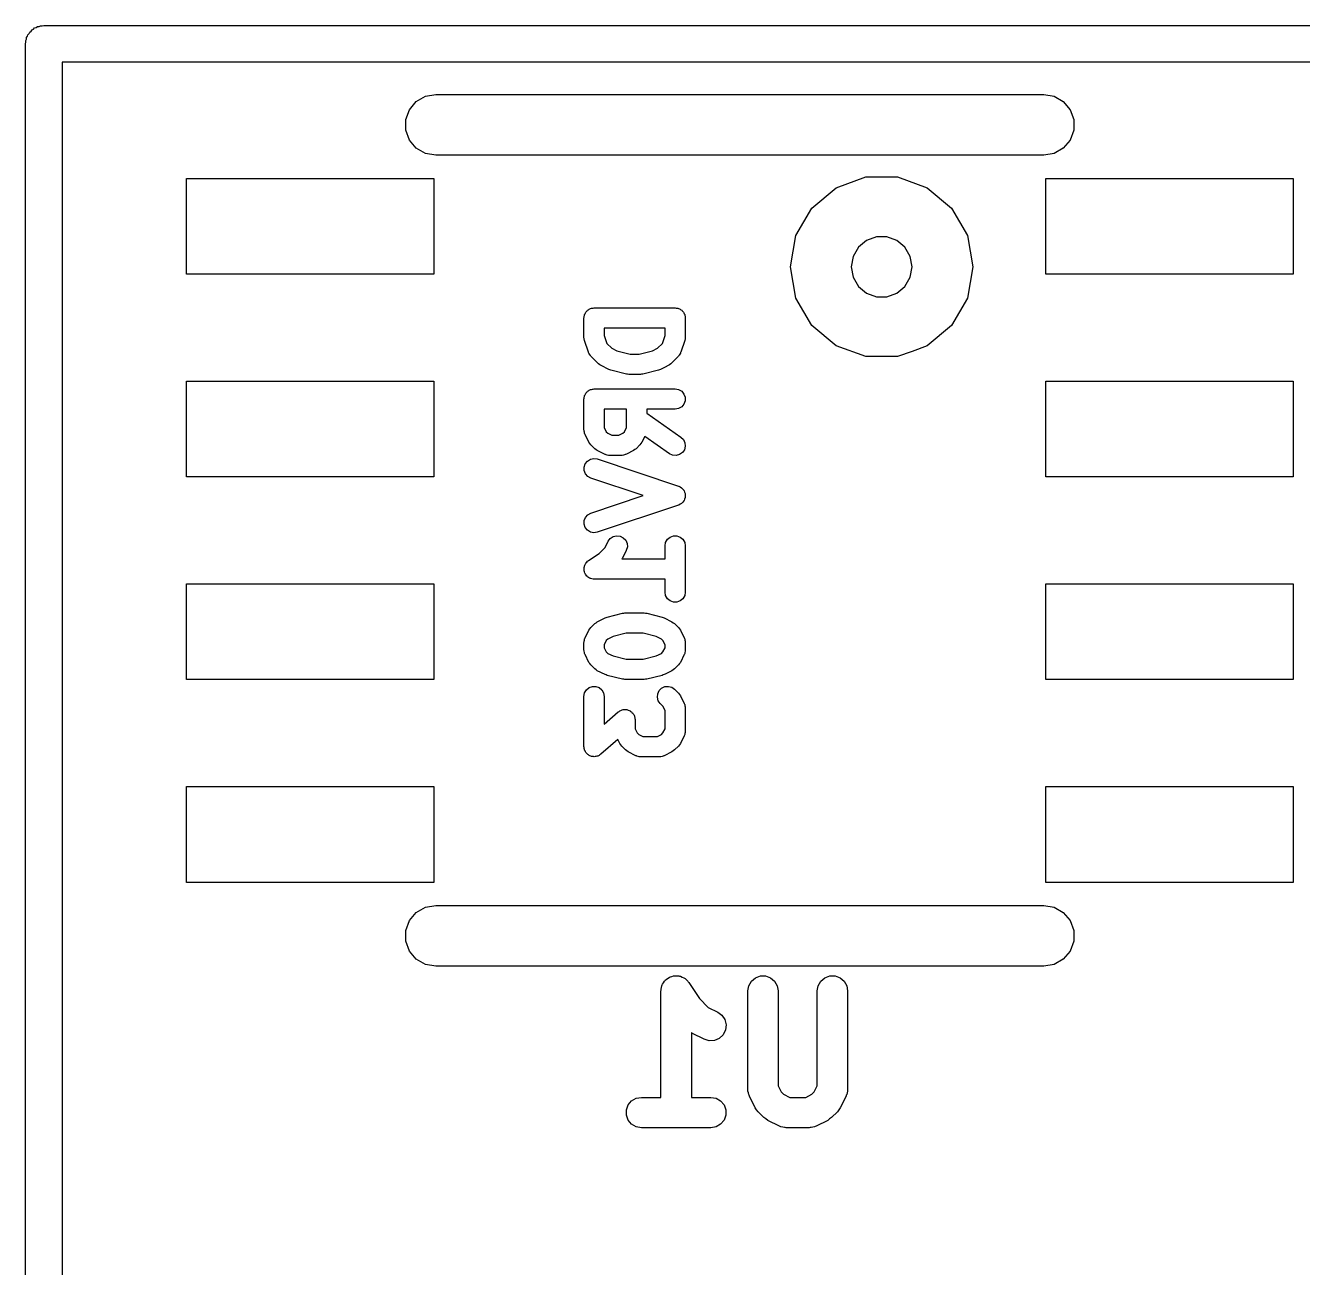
# Model space of a CAD drawing. Extents: x 25.3 to 49.5, y -85 to -25.3.
# Drawn here: x 25.29 to 33.29, y -33.07 to -25.29 of the extents above; entities that cross this region are included whole.
import ezdxf

# ---------------------------------------------------------------- set-up
doc = ezdxf.new("R2010")
doc.units = 0
doc.header["$MEASUREMENT"] = 0
doc.layers.add('BLACK', color=7, linetype='CONTINUOUS')

msp = doc.modelspace()

# ---------------------------------------------------------------- linework, layer by layer
at = {"layer": 'Black'}
for p, q in [((25.3708, -25.2909), (25.3802, -25.2874)), ((25.3802, -25.2874), (25.3902, -25.2874)), ((25.3902, -25.2874), (25.4, -25.2857)), ((25.4, -25.2857), (49.3649, -25.2857)), ((25.2909, -25.3708), (25.2926, -25.3609)), ((25.2926, -25.3609), (25.2976, -25.3522)), ((25.2976, -25.3522), (25.301, -25.3428)), ((25.301, -25.3428), (25.3074, -25.3352)), ((25.3074, -25.3352), (25.3124, -25.3265)), ((25.3124, -25.3265), (25.3201, -25.3201)), ((25.3201, -25.3201), (25.3265, -25.3124)), ((25.3265, -25.3124), (25.3352, -25.3074)), ((25.3352, -25.3074), (25.3428, -25.301)), ((25.3428, -25.301), (25.3522, -25.2976)), ((25.3522, -25.2976), (25.3609, -25.2926)), ((25.3609, -25.2926), (25.3708, -25.2909)), ((25.2857, -25.4), (25.2874, -25.3902)), ((25.2857, -84.836), (25.2857, -25.4)), ((25.2874, -25.3802), (25.2909, -25.3708)), ((25.2874, -25.3902), (25.2874, -25.3802)), ((49.2506, -25.5143), (25.5143, -25.5143)), ((25.5143, -25.5143), (25.5143, -84.7217)), ((27.6925, -25.8127), (27.735, -25.7621)), ((27.735, -25.7621), (27.7923, -25.729)), ((27.7923, -25.729), (27.8575, -25.7175)), ((27.8575, -25.7175), (31.6675, -25.7175)), ((31.6675, -25.7175), (31.7327, -25.729)), ((31.7327, -25.729), (31.79, -25.7621)), ((31.79, -25.7621), (31.8325, -25.8127)), ((27.6699, -25.8749), (27.6925, -25.8127)), ((31.8325, -25.8127), (31.8551, -25.8749)), ((27.6699, -25.9411), (27.6699, -25.8749)), ((31.8551, -25.8749), (31.8551, -25.9411)), ((27.6925, -26.0032), (27.6699, -25.9411)), ((27.735, -26.0539), (27.6925, -26.0032)), ((31.8325, -26.0032), (31.79, -26.0539)), ((31.8551, -25.9411), (31.8325, -26.0032)), ((27.7923, -26.087), (27.735, -26.0539)), ((27.8575, -26.0985), (27.7923, -26.087)), ((31.7327, -26.087), (31.6675, -26.0985)), ((31.79, -26.0539), (31.7327, -26.087)), ((31.6675, -26.0985), (27.8575, -26.0985)), ((26.2954, -26.8427), (26.2954, -26.2433)), ((26.2954, -26.2433), (27.8448, -26.2433)), ((27.8448, -26.2433), (27.8448, -26.8427)), ((30.3657, -26.3021), (30.5523, -26.2342)), ((30.5523, -26.2342), (30.7507, -26.2342)), ((30.7507, -26.2342), (30.9372, -26.3021)), ((31.6802, -26.8427), (31.6802, -26.2433)), ((31.6802, -26.2433), (33.2296, -26.2433)), ((33.2296, -26.2433), (33.2296, -26.8427)), ((30.2137, -26.4296), (30.3657, -26.3021)), ((30.9372, -26.3021), (31.0893, -26.4296)), ((30.1145, -26.6015), (30.2137, -26.4296)), ((31.0893, -26.4296), (31.1885, -26.6015)), ((30.08, -26.797), (30.1145, -26.6015)), ((30.5562, -26.632), (30.5056, -26.6745)), ((30.6184, -26.6094), (30.5562, -26.632)), ((30.6846, -26.6094), (30.6184, -26.6094)), ((30.7467, -26.632), (30.6846, -26.6094)), ((30.7974, -26.6745), (30.7467, -26.632)), ((31.1885, -26.6015), (31.223, -26.797)), ((30.5056, -26.6745), (30.4725, -26.7318)), ((30.8305, -26.7318), (30.7974, -26.6745)), ((30.1145, -26.9925), (30.08, -26.797)), ((30.4725, -26.7318), (30.461, -26.797)), ((30.461, -26.797), (30.4725, -26.8622)), ((30.842, -26.797), (30.8305, -26.7318)), ((30.8305, -26.8622), (30.842, -26.797)), ((31.223, -26.797), (31.1885, -26.9925)), ((27.8448, -26.8427), (26.2954, -26.8427)), ((30.4725, -26.8622), (30.5056, -26.9195)), ((30.7974, -26.9195), (30.8305, -26.8622)), ((33.2296, -26.8427), (31.6802, -26.8427)), ((30.5056, -26.9195), (30.5562, -26.962)), ((30.5562, -26.962), (30.6184, -26.9846)), ((30.6846, -26.9846), (30.7467, -26.962)), ((30.7467, -26.962), (30.7974, -26.9195)), ((30.2137, -27.1644), (30.1145, -26.9925)), ((30.6184, -26.9846), (30.6846, -26.9846)), ((31.1885, -26.9925), (31.0893, -27.1644)), ((28.7858, -27.1175), (28.7868, -27.112)), ((28.7858, -27.2385), (28.7858, -27.1175)), ((28.7868, -27.1065), (28.7887, -27.1013)), ((28.7868, -27.112), (28.7868, -27.1065)), ((28.7887, -27.1013), (28.7896, -27.0958)), ((28.7896, -27.0958), (28.7924, -27.091)), ((28.7924, -27.091), (28.7943, -27.0858)), ((28.7943, -27.0858), (28.7979, -27.0815)), ((28.7979, -27.0815), (28.8007, -27.0767)), ((28.8007, -27.0767), (28.8049, -27.0731)), ((28.8049, -27.0731), (28.8085, -27.0689)), ((28.8085, -27.0689), (28.8133, -27.0661)), ((28.8133, -27.0661), (28.8176, -27.0625)), ((28.8176, -27.0625), (28.8228, -27.0606)), ((28.8228, -27.0606), (28.8276, -27.0579)), ((28.8276, -27.0579), (28.8331, -27.0569)), ((28.8331, -27.0569), (28.8383, -27.055)), ((28.8383, -27.055), (28.8438, -27.055)), ((28.8438, -27.055), (28.8493, -27.054)), ((28.8493, -27.054), (29.3573, -27.054)), ((29.3573, -27.054), (29.3628, -27.055)), ((29.3628, -27.055), (29.3683, -27.055)), ((29.3683, -27.055), (29.3736, -27.0569)), ((29.3736, -27.0569), (29.379, -27.0579)), ((29.379, -27.0579), (29.3838, -27.0606)), ((29.3838, -27.0606), (29.3891, -27.0625)), ((29.3891, -27.0625), (29.3933, -27.0661)), ((29.3933, -27.0661), (29.3981, -27.0689)), ((29.3981, -27.0689), (29.4017, -27.0731)), ((29.4017, -27.0731), (29.406, -27.0767)), ((29.406, -27.0767), (29.4087, -27.0815)), ((29.4087, -27.0815), (29.4123, -27.0858)), ((29.4123, -27.0858), (29.4142, -27.091)), ((29.4142, -27.091), (29.417, -27.0958)), ((29.417, -27.0958), (29.4179, -27.1013)), ((29.4179, -27.1013), (29.4198, -27.1065)), ((29.4198, -27.1065), (29.4198, -27.112)), ((29.4198, -27.112), (29.4208, -27.1175)), ((29.4208, -27.1175), (29.4208, -27.2385)), ((28.9128, -27.181), (28.9128, -27.2282)), ((29.2938, -27.181), (28.9128, -27.181)), ((29.2938, -27.2282), (29.2938, -27.181)), ((30.3657, -27.2919), (30.2137, -27.1644)), ((31.0893, -27.1644), (30.9372, -27.2919)), ((28.7876, -27.2485), (28.7858, -27.2385)), ((28.7891, -27.2586), (28.7876, -27.2485)), ((28.8133, -27.3311), (28.7891, -27.2586)), ((28.9128, -27.2282), (28.929, -27.2767)), ((28.929, -27.2767), (28.9595, -27.3072)), ((29.2471, -27.3072), (29.2776, -27.2767)), ((29.2776, -27.2767), (29.2938, -27.2282)), ((29.4176, -27.2586), (29.3934, -27.3311)), ((29.419, -27.2485), (29.4176, -27.2586)), ((29.4208, -27.2385), (29.419, -27.2485)), ((28.815, -27.3343), (28.8133, -27.3311)), ((28.8159, -27.3379), (28.815, -27.3343)), ((28.8202, -27.344), (28.8159, -27.3379)), ((28.8238, -27.3505), (28.8202, -27.344)), ((28.8265, -27.3529), (28.8238, -27.3505)), ((28.8286, -27.3559), (28.8265, -27.3529)), ((28.877, -27.4043), (28.8286, -27.3559)), ((28.9595, -27.3072), (28.9924, -27.3237)), ((28.9924, -27.3237), (29.0748, -27.3443)), ((29.0748, -27.3443), (29.1318, -27.3443)), ((29.1318, -27.3443), (29.2142, -27.3237)), ((29.2142, -27.3237), (29.2471, -27.3072)), ((29.378, -27.3559), (29.3296, -27.4043)), ((29.3801, -27.3529), (29.378, -27.3559)), ((29.3829, -27.3505), (29.3801, -27.3529)), ((29.3864, -27.344), (29.3829, -27.3505)), ((29.3907, -27.3379), (29.3864, -27.344)), ((29.3916, -27.3343), (29.3907, -27.3379)), ((29.3934, -27.3311), (29.3916, -27.3343)), ((30.5523, -27.3598), (30.3657, -27.2919)), ((30.7507, -27.3598), (30.5523, -27.3598)), ((30.842, -27.3266), (30.7507, -27.3598)), ((30.9372, -27.2919), (30.842, -27.3266)), ((28.8853, -27.4101), (28.877, -27.4043)), ((28.8935, -27.4162), (28.8853, -27.4101)), ((28.9419, -27.4404), (28.8935, -27.4162)), ((28.9485, -27.4424), (28.9419, -27.4404)), ((28.9549, -27.4452), (28.9485, -27.4424)), ((29.0516, -27.4694), (28.9549, -27.4452)), ((29.2518, -27.4452), (29.155, -27.4694)), ((29.2581, -27.4424), (29.2518, -27.4452)), ((29.2648, -27.4404), (29.2581, -27.4424)), ((29.2938, -27.4259), (29.2648, -27.4404)), ((29.3131, -27.4162), (29.2938, -27.4259)), ((29.3213, -27.4102), (29.3131, -27.4162)), ((29.3296, -27.4043), (29.3213, -27.4102)), ((26.2954, -28.1127), (26.2954, -27.5133)), ((26.2954, -27.5133), (27.8448, -27.5133)), ((27.8448, -27.5133), (27.8448, -28.1127)), ((29.0594, -27.47), (29.0516, -27.4694)), ((29.067, -27.4713), (29.0594, -27.47)), ((29.1396, -27.4713), (29.067, -27.4713)), ((29.1472, -27.47), (29.1396, -27.4713)), ((29.155, -27.4694), (29.1472, -27.47)), ((31.6802, -28.1127), (31.6802, -27.5133)), ((31.6802, -27.5133), (33.2296, -27.5133)), ((33.2296, -27.5133), (33.2296, -28.1127)), ((28.7868, -27.6145), (28.7887, -27.6093)), ((28.7887, -27.6093), (28.7896, -27.6038)), ((28.7896, -27.6038), (28.7924, -27.599)), ((28.7924, -27.599), (28.7943, -27.5938)), ((28.7943, -27.5938), (28.7979, -27.5895)), ((28.7979, -27.5895), (28.8007, -27.5847)), ((28.8007, -27.5847), (28.8049, -27.5811)), ((28.8049, -27.5811), (28.8085, -27.5769)), ((28.8085, -27.5769), (28.8133, -27.5741)), ((28.8133, -27.5741), (28.8176, -27.5705)), ((28.8176, -27.5705), (28.8228, -27.5686)), ((28.8228, -27.5686), (28.8276, -27.5659)), ((28.8276, -27.5659), (28.8331, -27.5649)), ((28.8331, -27.5649), (28.8383, -27.563)), ((28.8383, -27.563), (28.8438, -27.563)), ((28.8438, -27.563), (28.8493, -27.562)), ((28.8493, -27.562), (29.3573, -27.562)), ((29.3573, -27.562), (29.379, -27.5659)), ((29.379, -27.5659), (29.3981, -27.5769)), ((29.3981, -27.5769), (29.4123, -27.5938)), ((29.4123, -27.5938), (29.4198, -27.6145)), ((28.7858, -27.6255), (28.7868, -27.62)), ((28.7858, -27.819), (28.7858, -27.6255)), ((28.7868, -27.62), (28.7868, -27.6145)), ((28.9128, -27.689), (28.9128, -27.8041)), ((29.0519, -27.689), (28.9128, -27.689)), ((29.0519, -27.8041), (29.0519, -27.689)), ((29.3573, -27.689), (29.1789, -27.689)), ((29.1789, -27.689), (29.1789, -27.7134)), ((29.379, -27.6852), (29.3573, -27.689)), ((29.3981, -27.6742), (29.379, -27.6852)), ((29.4123, -27.6573), (29.3981, -27.6742)), ((29.4198, -27.6365), (29.4123, -27.6573)), ((29.4198, -27.6145), (29.4198, -27.6365)), ((29.1789, -27.7134), (29.3937, -27.8638)), ((28.7864, -27.8227), (28.7858, -27.819)), ((28.7862, -27.8263), (28.7864, -27.8227)), ((28.7883, -27.8334), (28.7862, -27.8263)), ((28.7896, -27.8408), (28.7883, -27.8334)), ((28.7915, -27.8439), (28.7896, -27.8408)), ((28.7925, -27.8474), (28.7915, -27.8439)), ((28.8167, -27.8958), (28.7925, -27.8474)), ((28.9128, -27.8041), (28.9257, -27.8298)), ((28.9257, -27.8298), (28.9353, -27.8394)), ((28.9353, -27.8394), (28.9611, -27.8523)), ((29.0037, -27.8523), (29.0294, -27.8394)), ((29.0294, -27.8394), (29.039, -27.8298)), ((29.039, -27.8298), (29.0519, -27.8041)), ((28.8228, -27.904), (28.8167, -27.8958)), ((28.8286, -27.9123), (28.8228, -27.904)), ((28.8528, -27.9365), (28.8286, -27.9123)), ((28.9611, -27.8523), (29.0037, -27.8523)), ((29.1361, -27.9123), (29.1119, -27.9365)), ((29.1419, -27.904), (29.1361, -27.9123)), ((29.148, -27.8958), (29.1419, -27.904)), ((29.1662, -27.8595), (29.148, -27.8958)), ((29.3209, -27.9678), (29.1662, -27.8595)), ((29.3937, -27.8638), (29.4093, -27.8794)), ((29.4093, -27.8794), (29.4186, -27.8994)), ((29.4206, -27.9213), (29.4149, -27.9426)), ((29.4186, -27.8994), (29.4206, -27.9213)), ((28.8072, -28.0134), (28.826, -28.0019)), ((28.826, -28.0019), (28.8476, -27.9975)), ((28.8476, -27.9975), (28.8694, -28.0007)), ((28.8611, -27.9424), (28.8528, -27.9365)), ((28.8693, -27.9484), (28.8611, -27.9424)), ((28.9177, -27.9726), (28.8693, -27.9484)), ((28.8694, -28.0007), (29.3774, -28.17)), ((28.9212, -27.9736), (28.9177, -27.9726)), ((28.9244, -27.9755), (28.9212, -27.9736)), ((28.9317, -27.9768), (28.9244, -27.9755)), ((28.9388, -27.9789), (28.9317, -27.9768)), ((28.9425, -27.9787), (28.9388, -27.9789)), ((28.9461, -27.9793), (28.9425, -27.9787)), ((29.0186, -27.9793), (28.9461, -27.9793)), ((29.0222, -27.9787), (29.0186, -27.9793)), ((29.0259, -27.9789), (29.0222, -27.9787)), ((29.033, -27.9768), (29.0259, -27.9789)), ((29.0404, -27.9755), (29.033, -27.9768)), ((29.0435, -27.9736), (29.0404, -27.9755)), ((29.047, -27.9726), (29.0435, -27.9736)), ((29.0519, -27.9702), (29.047, -27.9726)), ((29.0954, -27.9484), (29.0519, -27.9702)), ((29.1036, -27.9423), (29.0954, -27.9484)), ((29.1119, -27.9365), (29.1036, -27.9423)), ((29.3409, -27.9771), (29.3209, -27.9678)), ((29.3629, -27.9791), (29.3409, -27.9771)), ((29.3842, -27.9734), (29.3629, -27.9791)), ((29.4022, -27.9607), (29.3842, -27.9734)), ((29.4149, -27.9426), (29.4022, -27.9607)), ((28.7865, -28.0516), (28.7935, -28.0307)), ((28.7871, -28.0737), (28.7865, -28.0516)), ((28.7952, -28.0942), (28.7871, -28.0737)), ((28.7935, -28.0307), (28.8072, -28.0134)), ((27.8448, -28.1127), (26.2954, -28.1127)), ((28.8098, -28.1107), (28.7952, -28.0942)), ((28.8292, -28.1212), (28.8098, -28.1107)), ((29.1565, -28.2303), (28.8292, -28.1212)), ((29.3774, -28.17), (29.3789, -28.1709)), ((29.3789, -28.1709), (29.3806, -28.1712)), ((33.2296, -28.1127), (31.6802, -28.1127)), ((28.8292, -28.3394), (29.1565, -28.2303)), ((29.3806, -28.1712), (29.3886, -28.1761)), ((29.3886, -28.1761), (29.3968, -28.1805)), ((29.3968, -28.1805), (29.3979, -28.1819)), ((29.3979, -28.1819), (29.3994, -28.1828)), ((29.3994, -28.1828), (29.4052, -28.1901)), ((29.4052, -28.1901), (29.4114, -28.197)), ((29.4114, -28.197), (29.4121, -28.1987)), ((29.4121, -28.1987), (29.4131, -28.2)), ((29.4131, -28.2), (29.4161, -28.2089)), ((29.4161, -28.2089), (29.4195, -28.2176)), ((29.4195, -28.243), (29.4161, -28.2517)), ((29.4195, -28.2176), (29.4196, -28.2193)), ((29.4196, -28.2413), (29.4195, -28.243)), ((29.4196, -28.2193), (29.4201, -28.221)), ((29.4201, -28.2396), (29.4196, -28.2413)), ((29.4201, -28.221), (29.4199, -28.2303)), ((29.4199, -28.2303), (29.4201, -28.2396)), ((29.3774, -28.2905), (28.8694, -28.4599)), ((29.3789, -28.2897), (29.3774, -28.2905)), ((29.3806, -28.2893), (29.3789, -28.2897)), ((29.3886, -28.2845), (29.3806, -28.2893)), ((29.3968, -28.28), (29.3886, -28.2845)), ((29.3979, -28.2787), (29.3968, -28.28)), ((29.3994, -28.2778), (29.3979, -28.2787)), ((29.4052, -28.2705), (29.3994, -28.2778)), ((29.4114, -28.2635), (29.4052, -28.2705)), ((29.4121, -28.2619), (29.4114, -28.2635)), ((29.4131, -28.2605), (29.4121, -28.2619)), ((29.4161, -28.2517), (29.4131, -28.2605)), ((28.7865, -28.4089), (28.7871, -28.3869)), ((28.7935, -28.4299), (28.7865, -28.4089)), ((28.7871, -28.3869), (28.7952, -28.3664)), ((28.7952, -28.3664), (28.8098, -28.3499)), ((28.8098, -28.3499), (28.8292, -28.3394)), ((28.8072, -28.4471), (28.7935, -28.4299)), ((28.826, -28.4587), (28.8072, -28.4471)), ((28.8476, -28.4631), (28.826, -28.4587)), ((28.8694, -28.4599), (28.8476, -28.4631)), ((28.9508, -28.4987), (28.9692, -28.4865)), ((28.9692, -28.4865), (28.9906, -28.4814)), ((28.9906, -28.4814), (29.0126, -28.4839)), ((29.0126, -28.4839), (29.0323, -28.4938)), ((29.3087, -28.5039), (29.3256, -28.4898)), ((29.3256, -28.4898), (29.3463, -28.4822)), ((29.3463, -28.4822), (29.3683, -28.4822)), ((29.3683, -28.4822), (29.3891, -28.4898)), ((29.3891, -28.4898), (29.406, -28.5039)), ((28.8814, -28.5922), (28.9181, -28.5555)), ((28.9181, -28.5555), (28.9377, -28.5164)), ((28.9377, -28.5164), (28.9508, -28.4987)), ((29.0323, -28.4938), (29.0474, -28.5098)), ((29.0474, -28.5098), (29.0562, -28.53)), ((29.0575, -28.552), (29.0512, -28.5732)), ((29.0562, -28.53), (29.0575, -28.552)), ((29.2938, -28.5448), (29.2976, -28.523)), ((29.2938, -28.6264), (29.2938, -28.5448)), ((29.2976, -28.523), (29.3087, -28.5039)), ((29.406, -28.5039), (29.417, -28.523)), ((29.417, -28.523), (29.4208, -28.5448)), ((29.4208, -28.5448), (29.4208, -28.835)), ((28.7981, -28.6523), (28.8036, -28.6471)), ((28.8036, -28.6471), (28.8085, -28.6413)), ((28.8085, -28.6413), (28.8115, -28.6395)), ((28.8115, -28.6395), (28.8141, -28.6371)), ((28.8141, -28.6371), (28.8814, -28.5922)), ((29.0271, -28.6215), (29.0235, -28.6264)), ((29.0235, -28.6264), (29.2938, -28.6264)), ((29.0512, -28.5732), (29.0271, -28.6215)), ((28.7859, -28.694), (28.7868, -28.6864)), ((28.7868, -28.6974), (28.7859, -28.694)), ((28.7868, -28.6789), (28.788, -28.6756)), ((28.7868, -28.6864), (28.7868, -28.6789)), ((28.7868, -28.7009), (28.7868, -28.6974)), ((28.7894, -28.7081), (28.7868, -28.7009)), ((28.788, -28.6756), (28.7884, -28.6721)), ((28.7884, -28.6721), (28.7917, -28.6653)), ((28.7912, -28.7154), (28.7894, -28.7081)), ((28.7931, -28.7183), (28.7912, -28.7154)), ((28.7917, -28.6653), (28.7943, -28.6582)), ((28.7943, -28.7217), (28.7931, -28.7183)), ((28.7943, -28.6582), (28.7966, -28.6555)), ((28.7992, -28.7275), (28.7943, -28.7217)), ((28.7966, -28.6555), (28.7981, -28.6523)), ((28.8034, -28.7338), (28.7992, -28.7275)), ((26.2954, -29.3827), (26.2954, -28.7833)), ((26.2954, -28.7833), (27.8448, -28.7833)), ((27.8448, -28.7833), (27.8448, -29.3827)), ((28.8062, -28.7358), (28.8034, -28.7338)), ((28.8085, -28.7385), (28.8062, -28.7358)), ((28.8151, -28.7423), (28.8085, -28.7385)), ((28.8212, -28.7468), (28.8151, -28.7423)), ((28.8245, -28.7478), (28.8212, -28.7468)), ((28.8276, -28.7496), (28.8245, -28.7478)), ((28.8351, -28.7509), (28.8276, -28.7496)), ((28.8423, -28.753), (28.8351, -28.7509)), ((28.8458, -28.7528), (28.8423, -28.753)), ((28.8493, -28.7534), (28.8458, -28.7528)), ((29.2938, -28.7534), (28.8493, -28.7534)), ((29.2938, -28.835), (29.2938, -28.7534)), ((31.6802, -29.3827), (31.6802, -28.7833)), ((31.6802, -28.7833), (33.2296, -28.7833)), ((33.2296, -28.7833), (33.2296, -29.3827)), ((29.2976, -28.8568), (29.2938, -28.835)), ((29.3087, -28.8759), (29.2976, -28.8568)), ((29.3256, -28.89), (29.3087, -28.8759)), ((29.3463, -28.8976), (29.3256, -28.89)), ((29.3891, -28.89), (29.3683, -28.8976)), ((29.406, -28.8759), (29.3891, -28.89)), ((29.417, -28.8568), (29.406, -28.8759)), ((29.4208, -28.835), (29.417, -28.8568)), ((28.9307, -28.9912), (29.0274, -28.967)), ((29.0274, -28.967), (29.0352, -28.9664)), ((29.0352, -28.9664), (29.0428, -28.9651)), ((29.0428, -28.9651), (29.1638, -28.9651)), ((29.1638, -28.9651), (29.1714, -28.9664)), ((29.1714, -28.9664), (29.1792, -28.967)), ((29.1792, -28.967), (29.2759, -28.9912)), ((29.3683, -28.8976), (29.3463, -28.8976)), ((28.8286, -29.0562), (28.8528, -29.0321)), ((28.8528, -29.0321), (28.8611, -29.0262)), ((28.8611, -29.0262), (28.8693, -29.0202)), ((28.8693, -29.0202), (28.9177, -28.996)), ((28.9177, -28.996), (28.9243, -28.994)), ((28.9243, -28.994), (28.9307, -28.9912)), ((29.2759, -28.9912), (29.2823, -28.994)), ((29.2823, -28.994), (29.2889, -28.996)), ((29.2889, -28.996), (29.3373, -29.0202)), ((29.3373, -29.0202), (29.3455, -29.0262)), ((29.3455, -29.0262), (29.3538, -29.0321)), ((29.3538, -29.0321), (29.378, -29.0562)), ((28.7883, -29.1351), (28.7896, -29.1278)), ((28.7896, -29.1278), (28.7915, -29.1246)), ((28.7915, -29.1246), (28.7925, -29.1211)), ((28.7925, -29.1211), (28.8167, -29.0727)), ((28.8167, -29.0727), (28.8228, -29.0646)), ((28.8228, -29.0646), (28.8286, -29.0562)), ((28.9353, -29.1291), (28.9257, -29.1388)), ((28.9682, -29.1127), (28.9353, -29.1291)), ((29.0506, -29.0921), (28.9682, -29.1127)), ((29.156, -29.0921), (29.0506, -29.0921)), ((29.2384, -29.1127), (29.156, -29.0921)), ((29.2713, -29.1291), (29.2384, -29.1127)), ((29.2809, -29.1388), (29.2713, -29.1291)), ((29.378, -29.0562), (29.3838, -29.0646)), ((29.3838, -29.0646), (29.3899, -29.0727)), ((29.3899, -29.0727), (29.4141, -29.1211)), ((29.4141, -29.1211), (29.4151, -29.1246)), ((29.4151, -29.1246), (29.417, -29.1278)), ((29.417, -29.1278), (29.4183, -29.1351)), ((28.7858, -29.1495), (28.7864, -29.1459)), ((28.7858, -29.1979), (28.7858, -29.1495)), ((28.7864, -29.2015), (28.7858, -29.1979)), ((28.7862, -29.1423), (28.7883, -29.1351)), ((28.7864, -29.1459), (28.7862, -29.1423)), ((28.7862, -29.2052), (28.7864, -29.2015)), ((28.7883, -29.2123), (28.7862, -29.2052)), ((28.9257, -29.1388), (28.9128, -29.1645)), ((28.9128, -29.1645), (28.9128, -29.1829)), ((28.9128, -29.1829), (28.9257, -29.2087)), ((28.9257, -29.2087), (28.9353, -29.2183)), ((29.2713, -29.2183), (29.2809, -29.2087)), ((29.2938, -29.1645), (29.2809, -29.1388)), ((29.2809, -29.2087), (29.2938, -29.1829)), ((29.2938, -29.1829), (29.2938, -29.1645)), ((29.4183, -29.1351), (29.4204, -29.1423)), ((29.4204, -29.2052), (29.4183, -29.2123)), ((29.4204, -29.1423), (29.4202, -29.1459)), ((29.4202, -29.1459), (29.4208, -29.1495)), ((29.4208, -29.1979), (29.4202, -29.2015)), ((29.4202, -29.2015), (29.4204, -29.2052)), ((29.4208, -29.1495), (29.4208, -29.1979)), ((28.7896, -29.2196), (28.7883, -29.2123)), ((28.7915, -29.2228), (28.7896, -29.2196)), ((28.7925, -29.2263), (28.7915, -29.2228)), ((28.8167, -29.2747), (28.7925, -29.2263)), ((28.8228, -29.2829), (28.8167, -29.2747)), ((28.8286, -29.2912), (28.8228, -29.2829)), ((28.8528, -29.3154), (28.8286, -29.2912)), ((28.9353, -29.2183), (28.9682, -29.2348)), ((28.9682, -29.2348), (29.0506, -29.2554)), ((29.0506, -29.2554), (29.156, -29.2554)), ((29.156, -29.2554), (29.2384, -29.2348)), ((29.2384, -29.2348), (29.2713, -29.2183)), ((29.378, -29.2912), (29.3538, -29.3154)), ((29.3839, -29.2829), (29.378, -29.2912)), ((29.3899, -29.2747), (29.3839, -29.2829)), ((29.4141, -29.2263), (29.3899, -29.2747)), ((29.4151, -29.2228), (29.4141, -29.2263)), ((29.417, -29.2196), (29.4151, -29.2228)), ((29.4183, -29.2123), (29.417, -29.2196)), ((28.8611, -29.3212), (28.8528, -29.3154)), ((28.8693, -29.3273), (28.8611, -29.3212)), ((28.9177, -29.3515), (28.8693, -29.3273)), ((28.9243, -29.3534), (28.9177, -29.3515)), ((28.9307, -29.3563), (28.9243, -29.3534)), ((29.0274, -29.3805), (28.9307, -29.3563)), ((29.2759, -29.3563), (29.1792, -29.3805)), ((29.2823, -29.3534), (29.2759, -29.3563)), ((29.2889, -29.3515), (29.2823, -29.3534)), ((29.2938, -29.349), (29.2889, -29.3515)), ((29.3373, -29.3273), (29.2938, -29.349)), ((29.3455, -29.3212), (29.3373, -29.3273)), ((29.3538, -29.3154), (29.3455, -29.3212)), ((27.8448, -29.3827), (26.2954, -29.3827)), ((28.7896, -29.4665), (28.8007, -29.4474)), ((28.8007, -29.4474), (28.8176, -29.4332)), ((28.8176, -29.4332), (28.8383, -29.4257)), ((28.8383, -29.4257), (28.8603, -29.4257)), ((28.8603, -29.4257), (28.8811, -29.4332)), ((28.8811, -29.4332), (28.898, -29.4474)), ((28.898, -29.4474), (28.909, -29.4665)), ((29.0352, -29.381), (29.0274, -29.3805)), ((29.0428, -29.3824), (29.0352, -29.381)), ((29.1638, -29.3824), (29.0428, -29.3824)), ((29.1714, -29.381), (29.1638, -29.3824)), ((29.1792, -29.3805), (29.1714, -29.381)), ((29.2569, -29.4518), (29.2725, -29.4362)), ((29.2725, -29.4362), (29.2925, -29.4269)), ((29.2925, -29.4269), (29.3145, -29.4249)), ((29.3145, -29.4249), (29.3358, -29.4306)), ((29.3358, -29.4306), (29.3538, -29.4433)), ((29.3538, -29.4433), (29.378, -29.4675)), ((33.2296, -29.3827), (31.6802, -29.3827)), ((28.7858, -29.4882), (28.7896, -29.4665)), ((28.7858, -29.8027), (28.7858, -29.4882)), ((28.909, -29.4665), (28.9128, -29.4882)), ((28.9128, -29.4882), (28.9128, -29.6627)), ((29.2457, -29.4937), (29.2476, -29.4718)), ((29.2514, -29.515), (29.2457, -29.4937)), ((29.2476, -29.4718), (29.2569, -29.4518)), ((29.264, -29.5331), (29.2514, -29.515)), ((29.378, -29.4675), (29.3839, -29.4758)), ((29.3839, -29.4758), (29.3899, -29.484)), ((29.3899, -29.484), (29.4141, -29.5324)), ((28.9128, -29.6627), (29.001, -29.5855)), ((29.001, -29.5855), (29.0063, -29.5823)), ((29.0063, -29.5823), (29.0111, -29.5783)), ((29.0111, -29.5783), (29.0157, -29.5767)), ((29.0157, -29.5767), (29.0199, -29.5741)), ((29.0199, -29.5741), (29.026, -29.5729)), ((29.026, -29.5729), (29.0318, -29.5708)), ((29.0318, -29.5708), (29.0367, -29.5708)), ((29.0367, -29.5708), (29.0415, -29.5698)), ((29.0415, -29.5698), (29.0477, -29.5708)), ((29.0477, -29.5708), (29.0539, -29.5708)), ((29.0539, -29.5708), (29.0585, -29.5725)), ((29.0585, -29.5725), (29.0633, -29.5732)), ((29.0633, -29.5732), (29.0687, -29.5762)), ((29.0687, -29.5762), (29.0746, -29.5783)), ((29.0746, -29.5783), (29.0783, -29.5815)), ((29.0783, -29.5815), (29.0826, -29.5839)), ((29.0826, -29.5839), (29.0867, -29.5885)), ((29.0867, -29.5885), (29.0915, -29.5925)), ((29.0915, -29.5925), (29.0939, -29.5968)), ((29.0939, -29.5968), (29.0972, -29.6005)), ((29.0972, -29.6005), (29.0994, -29.6062)), ((29.0994, -29.6062), (29.1025, -29.6116)), ((29.1025, -29.6116), (29.1034, -29.6164)), ((29.2809, -29.55), (29.264, -29.5331)), ((29.2938, -29.5758), (29.2809, -29.55)), ((29.2938, -29.6909), (29.2938, -29.5758)), ((29.4141, -29.5324), (29.4151, -29.5359)), ((29.4151, -29.5359), (29.417, -29.539)), ((29.417, -29.539), (29.4183, -29.5464)), ((29.4183, -29.5464), (29.4204, -29.5535)), ((29.4204, -29.5535), (29.4202, -29.5572)), ((29.4202, -29.5572), (29.4208, -29.5608)), ((29.4208, -29.5608), (29.4208, -29.7059)), ((29.1034, -29.6164), (29.1051, -29.621)), ((29.1051, -29.621), (29.1053, -29.6272)), ((29.1053, -29.6272), (29.1063, -29.6333)), ((29.1063, -29.6333), (29.1063, -29.6909)), ((29.1063, -29.6909), (29.1192, -29.7167)), ((29.2809, -29.7167), (29.2938, -29.6909)), ((28.9976, -29.7573), (28.8911, -29.8505)), ((29.0102, -29.7827), (28.9976, -29.7573)), ((29.1192, -29.7167), (29.1288, -29.7263)), ((29.1288, -29.7263), (29.1546, -29.7392)), ((29.1546, -29.7392), (29.2456, -29.7392)), ((29.2456, -29.7392), (29.2713, -29.7263)), ((29.2713, -29.7263), (29.2809, -29.7167)), ((29.4141, -29.7343), (29.3899, -29.7827)), ((29.4151, -29.7308), (29.4141, -29.7343)), ((29.417, -29.7276), (29.4151, -29.7308)), ((29.4183, -29.7203), (29.417, -29.7276)), ((29.4204, -29.7132), (29.4183, -29.7203)), ((29.4208, -29.7059), (29.4202, -29.7095)), ((29.4202, -29.7095), (29.4204, -29.7132)), ((28.7869, -29.8088), (28.7858, -29.8027)), ((28.787, -29.815), (28.7869, -29.8088)), ((28.7888, -29.8196), (28.787, -29.815)), ((28.7896, -29.8244), (28.7888, -29.8196)), ((28.7927, -29.8298), (28.7896, -29.8244)), ((28.795, -29.8355), (28.7927, -29.8298)), ((28.7982, -29.8392), (28.795, -29.8355)), ((28.8007, -29.8435), (28.7982, -29.8392)), ((28.8054, -29.8475), (28.8007, -29.8435)), ((28.8095, -29.8521), (28.8054, -29.8475)), ((28.8911, -29.8505), (28.8858, -29.8537)), ((29.0163, -29.7909), (29.0102, -29.7827)), ((29.0221, -29.7992), (29.0163, -29.7909)), ((29.0463, -29.8234), (29.0221, -29.7992)), ((29.0546, -29.8292), (29.0463, -29.8234)), ((29.0628, -29.8353), (29.0546, -29.8292)), ((29.1112, -29.8595), (29.0628, -29.8353)), ((29.3373, -29.8353), (29.2889, -29.8595)), ((29.3455, -29.8292), (29.3373, -29.8353)), ((29.3538, -29.8234), (29.3455, -29.8292)), ((29.378, -29.7992), (29.3538, -29.8234)), ((29.3838, -29.7909), (29.378, -29.7992)), ((29.3899, -29.7827), (29.3838, -29.7909)), ((28.8138, -29.8545), (28.8095, -29.8521)), ((28.8176, -29.8577), (28.8138, -29.8545)), ((28.8234, -29.8598), (28.8176, -29.8577)), ((28.8288, -29.8628), (28.8234, -29.8598)), ((28.8337, -29.8635), (28.8288, -29.8628)), ((28.8383, -29.8652), (28.8337, -29.8635)), ((28.8445, -29.8652), (28.8383, -29.8652)), ((28.8506, -29.8662), (28.8445, -29.8652)), ((28.8554, -29.8652), (28.8506, -29.8662)), ((28.8603, -29.8652), (28.8554, -29.8652)), ((28.8662, -29.8631), (28.8603, -29.8652)), ((28.8723, -29.8619), (28.8662, -29.8631)), ((28.8765, -29.8593), (28.8723, -29.8619)), ((28.8811, -29.8577), (28.8765, -29.8593)), ((28.8858, -29.8537), (28.8811, -29.8577)), ((29.1147, -29.8605), (29.1112, -29.8595)), ((29.1179, -29.8623), (29.1147, -29.8605)), ((29.1252, -29.8636), (29.1179, -29.8623)), ((29.1323, -29.8658), (29.1252, -29.8636)), ((29.136, -29.8655), (29.1323, -29.8658)), ((29.1396, -29.8662), (29.136, -29.8655)), ((29.2605, -29.8662), (29.1396, -29.8662)), ((29.2642, -29.8655), (29.2605, -29.8662)), ((29.2678, -29.8658), (29.2642, -29.8655)), ((29.2749, -29.8636), (29.2678, -29.8658)), ((29.2823, -29.8623), (29.2749, -29.8636)), ((29.2854, -29.8605), (29.2823, -29.8623)), ((29.2889, -29.8595), (29.2854, -29.8605)), ((26.2954, -30.6527), (26.2954, -30.0533)), ((26.2954, -30.0533), (27.8448, -30.0533)), ((27.8448, -30.0533), (27.8448, -30.6527)), ((31.6802, -30.6527), (31.6802, -30.0533)), ((31.6802, -30.0533), (33.2296, -30.0533)), ((33.2296, -30.0533), (33.2296, -30.6527)), ((27.8448, -30.6527), (26.2954, -30.6527)), ((33.2296, -30.6527), (31.6802, -30.6527)), ((27.735, -30.8421), (27.7923, -30.809)), ((27.7923, -30.809), (27.8575, -30.7975)), ((27.8575, -30.7975), (31.6675, -30.7975)), ((31.6675, -30.7975), (31.7327, -30.809)), ((31.7327, -30.809), (31.79, -30.8421)), ((27.6925, -30.8927), (27.735, -30.8421)), ((31.79, -30.8421), (31.8325, -30.8927)), ((27.6699, -30.9549), (27.6925, -30.8927)), ((27.6699, -31.0211), (27.6699, -30.9549)), ((31.8325, -30.8927), (31.8551, -30.9549)), ((31.8551, -30.9549), (31.8551, -31.0211)), ((27.6925, -31.0832), (27.6699, -31.0211)), ((31.8551, -31.0211), (31.8325, -31.0832)), ((27.735, -31.1339), (27.6925, -31.0832)), ((31.8325, -31.0832), (31.79, -31.1339)), ((27.7923, -31.167), (27.735, -31.1339)), ((27.8575, -31.1785), (27.7923, -31.167)), ((31.6675, -31.1785), (27.8575, -31.1785)), ((31.7327, -31.167), (31.6675, -31.1785)), ((31.79, -31.1339), (31.7327, -31.167)), ((29.2765, -31.2956), (29.278, -31.2905)), ((29.278, -31.2905), (29.2847, -31.2813)), ((29.2847, -31.2813), (29.2904, -31.2715)), ((29.2904, -31.2715), (29.2944, -31.2681)), ((29.2944, -31.2681), (29.2976, -31.2638)), ((29.2976, -31.2638), (29.307, -31.2575)), ((29.307, -31.2575), (29.3157, -31.2502)), ((29.3157, -31.2502), (29.3207, -31.2484)), ((29.3207, -31.2484), (29.3251, -31.2455)), ((29.3251, -31.2455), (29.3361, -31.2428)), ((29.3361, -31.2428), (29.3468, -31.2389)), ((29.3468, -31.2389), (29.3521, -31.2389)), ((29.3521, -31.2389), (29.3572, -31.2377)), ((29.3572, -31.2377), (29.3685, -31.2389)), ((29.3685, -31.2389), (29.3799, -31.2389)), ((29.3799, -31.2389), (29.3849, -31.2407)), ((29.3849, -31.2407), (29.3901, -31.2413)), ((29.3901, -31.2413), (29.4003, -31.2463)), ((29.4003, -31.2463), (29.411, -31.2502)), ((29.411, -31.2502), (29.415, -31.2536)), ((29.415, -31.2536), (29.4198, -31.256)), ((29.4198, -31.256), (29.4276, -31.2642)), ((29.4276, -31.2642), (29.4363, -31.2715)), ((29.4363, -31.2715), (29.439, -31.2761)), ((29.439, -31.2761), (29.4426, -31.2799)), ((29.4426, -31.2799), (29.5099, -31.3809)), ((29.8181, -31.3001), (29.8347, -31.2715)), ((29.8347, -31.2715), (29.86, -31.2502)), ((29.86, -31.2502), (29.8911, -31.2389)), ((29.8911, -31.2389), (29.9242, -31.2389)), ((29.9242, -31.2389), (29.9553, -31.2502)), ((29.9553, -31.2502), (29.9806, -31.2715)), ((29.9806, -31.2715), (29.9971, -31.3001)), ((30.2536, -31.3001), (30.2701, -31.2715)), ((30.2701, -31.2715), (30.2954, -31.2502)), ((30.2954, -31.2502), (30.3265, -31.2389)), ((30.3265, -31.2389), (30.3596, -31.2389)), ((30.3596, -31.2389), (30.3907, -31.2502)), ((30.3907, -31.2502), (30.416, -31.2715)), ((30.416, -31.2715), (30.4326, -31.3001)), ((29.2681, -31.3327), (29.269, -31.3275)), ((29.2681, -31.9995), (29.2681, -31.3327)), ((29.2687, -31.3222), (29.2719, -31.3113)), ((29.269, -31.3275), (29.2687, -31.3222)), ((29.2719, -31.3113), (29.2739, -31.3001)), ((29.2739, -31.3001), (29.2765, -31.2956)), ((29.8124, -31.3327), (29.8181, -31.3001)), ((29.8124, -31.9496), (29.8124, -31.3327)), ((29.9971, -31.3001), (30.0029, -31.3327)), ((30.0029, -31.3327), (30.0029, -31.9271)), ((30.2478, -31.3327), (30.2536, -31.3001)), ((30.2478, -31.9271), (30.2478, -31.3327)), ((30.4326, -31.3001), (30.4383, -31.3327)), ((30.4383, -31.3327), (30.4383, -31.9496)), ((29.5099, -31.3809), (29.5649, -31.4359)), ((29.5649, -31.4359), (29.6237, -31.4652)), ((29.6237, -31.4652), (29.6502, -31.4849)), ((29.6502, -31.4849), (29.6685, -31.5125)), ((29.6685, -31.5125), (29.6761, -31.5447)), ((29.4659, -31.5993), (29.4586, -31.5939)), ((29.4586, -31.5939), (29.4586, -31.9995)), ((29.5385, -31.6356), (29.4659, -31.5993)), ((29.6576, -31.6072), (29.6336, -31.6299)), ((29.6724, -31.5776), (29.6576, -31.6072)), ((29.6761, -31.5447), (29.6724, -31.5776)), ((29.5702, -31.6451), (29.5385, -31.6356)), ((29.6032, -31.6431), (29.5702, -31.6451)), ((29.6336, -31.6299), (29.6032, -31.6431)), ((30.0029, -31.9271), (30.0222, -31.9657)), ((30.2285, -31.9657), (30.2478, -31.9271)), ((29.0844, -32.0217), (29.1131, -32.0052)), ((29.1131, -32.0052), (29.1456, -31.9995)), ((29.1456, -31.9995), (29.2681, -31.9995)), ((29.4586, -31.9995), (29.5811, -31.9995)), ((29.5811, -31.9995), (29.6136, -32.0052)), ((29.6136, -32.0052), (29.6423, -32.0217)), ((29.8133, -31.955), (29.8124, -31.9496)), ((29.813, -31.9605), (29.8133, -31.955)), ((29.8162, -31.9712), (29.813, -31.9605)), ((29.8181, -31.9821), (29.8162, -31.9712)), ((29.8209, -31.9869), (29.8181, -31.9821)), ((29.8224, -31.9922), (29.8209, -31.9869)), ((29.8587, -32.0647), (29.8224, -31.9922)), ((30.0222, -31.9657), (30.0366, -31.9801)), ((30.0366, -31.9801), (30.0753, -31.9995)), ((30.0753, -31.9995), (30.1754, -31.9995)), ((30.1754, -31.9995), (30.2141, -31.9801)), ((30.2141, -31.9801), (30.2285, -31.9657)), ((30.4283, -31.9922), (30.392, -32.0647)), ((30.4298, -31.9869), (30.4283, -31.9922)), ((30.4326, -31.9821), (30.4298, -31.9869)), ((30.4345, -31.9712), (30.4326, -31.9821)), ((30.4377, -31.9605), (30.4345, -31.9712)), ((30.4383, -31.9496), (30.4374, -31.955)), ((30.4374, -31.955), (30.4377, -31.9605)), ((29.0518, -32.0782), (29.0632, -32.0471)), ((29.0518, -32.1113), (29.0518, -32.0782)), ((29.0632, -32.0471), (29.0844, -32.0217)), ((29.6423, -32.0217), (29.6636, -32.0471)), ((29.6636, -32.0471), (29.6749, -32.0782)), ((29.6749, -32.0782), (29.6749, -32.1113)), ((29.8678, -32.077), (29.8587, -32.0647)), ((29.8766, -32.0895), (29.8678, -32.077)), ((29.9129, -32.1258), (29.8766, -32.0895)), ((30.3741, -32.0895), (30.3379, -32.1258)), ((30.3829, -32.077), (30.3741, -32.0895)), ((30.392, -32.0647), (30.3829, -32.077)), ((29.0632, -32.1423), (29.0518, -32.1113)), ((29.0844, -32.1677), (29.0632, -32.1423)), ((29.1131, -32.1842), (29.0844, -32.1677)), ((29.6423, -32.1677), (29.6136, -32.1842)), ((29.6636, -32.1423), (29.6423, -32.1677)), ((29.6749, -32.1113), (29.6636, -32.1423)), ((29.9254, -32.1345), (29.9129, -32.1258)), ((29.9376, -32.1436), (29.9254, -32.1345)), ((30.0102, -32.1799), (29.9376, -32.1436)), ((30.3131, -32.1436), (30.2405, -32.1799)), ((30.3253, -32.1345), (30.3131, -32.1436)), ((30.3379, -32.1258), (30.3253, -32.1345)), ((29.1456, -32.19), (29.1131, -32.1842)), ((29.5811, -32.19), (29.1456, -32.19)), ((29.6136, -32.1842), (29.5811, -32.19)), ((30.0155, -32.1815), (30.0102, -32.1799)), ((30.0202, -32.1842), (30.0155, -32.1815)), ((30.0312, -32.1862), (30.0202, -32.1842)), ((30.0419, -32.1893), (30.0312, -32.1862)), ((30.0474, -32.189), (30.0419, -32.1893)), ((30.0528, -32.19), (30.0474, -32.189)), ((30.1979, -32.19), (30.0528, -32.19)), ((30.2033, -32.189), (30.1979, -32.19)), ((30.2088, -32.1893), (30.2033, -32.189)), ((30.2195, -32.1862), (30.2088, -32.1893)), ((30.2305, -32.1842), (30.2195, -32.1862)), ((30.2353, -32.1815), (30.2305, -32.1842)), ((30.2405, -32.1799), (30.2353, -32.1815))]:
    msp.add_line(p, q, dxfattribs=at)

doc.saveas('drawing.dxf')
